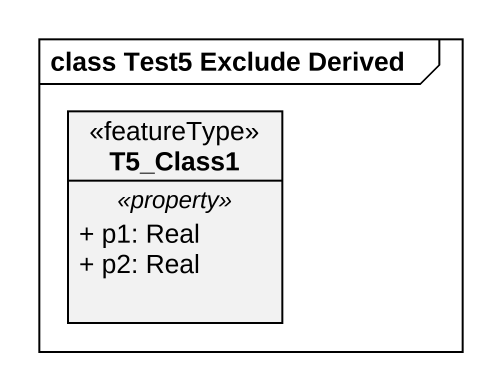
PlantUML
@startuml
mainframe class Test5 Exclude Derived
hide circle
hide empty members
skinparam classAttributeIconSize 0
class T5_Class1 <<featureType>> {
  .. <<property>> ..
  + p1: Real
  + p2: Real
}
@enduml
